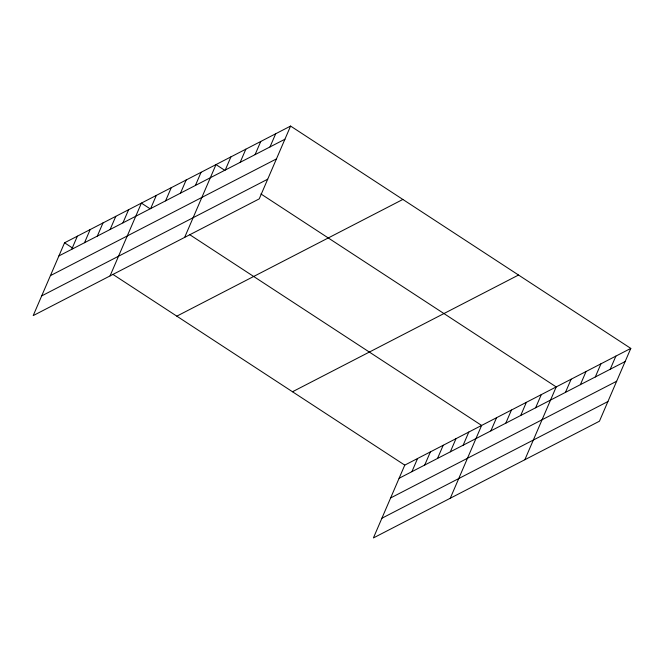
<?xml version="1.0" encoding="UTF-8"?>
<svg xmlns="http://www.w3.org/2000/svg" width="664" height="664" viewBox="0 0 664 664"><rect width="100%" height="100%" fill="white"/><g stroke="black" fill="none" stroke-linecap="round" stroke-linejoin="round"><path stroke-width="1" d="M290.591 126.069L64.557 242.792L33.2 315.599L259.234 198.876L290.591 126.069L630.8 348.401L599.443 421.208L373.409 537.931L404.766 465.124L630.8 348.401M71.695 249.332L77.364 236.177M84.511 242.717L90.171 229.561M97.317 236.102L102.978 222.946M110.124 229.487L115.793 216.331M122.931 222.872L128.6 209.716M110.05 275.917L141.407 203.109L150.039 208.753M150.662 208.562L156.322 195.399M165.577 200.852L171.246 187.696M180.492 193.149L186.161 179.994M195.415 185.447L201.076 172.291M184.642 237.397L215.999 164.589L224.631 170.233M225.254 170.042L230.914 156.887M240.169 162.34L245.838 149.184M255.084 154.637L260.753 141.482M270.007 146.935L275.668 133.779M411.912 471.664L417.573 458.509M424.719 465.049L430.388 451.894M437.526 458.434L443.195 445.278M450.333 451.819L456.002 438.663M463.148 445.204L468.809 432.048M450.267 498.241L481.616 425.433L189.771 234.707M490.87 430.886L496.539 417.731M505.785 423.184L511.454 410.028M520.709 415.481L526.369 402.326M535.624 407.779L541.293 394.623M524.851 459.729L556.208 386.921L260.902 193.938M565.462 392.374L571.131 379.219M580.377 384.672L586.046 371.516M595.301 376.961L600.961 363.806M610.216 369.259L615.885 356.103M58.889 255.947L284.922 139.224M50.414 275.635L276.448 158.912M41.674 295.912L267.708 179.197M176.823 316.155L402.857 199.441M292.5 391.752L518.534 275.037M399.106 478.279L625.131 361.556M390.623 497.959L616.657 381.244M381.891 518.244L607.925 401.529M64.557 242.792L73.189 248.436M112.922 274.398L404.766 465.124"/></g></svg>
